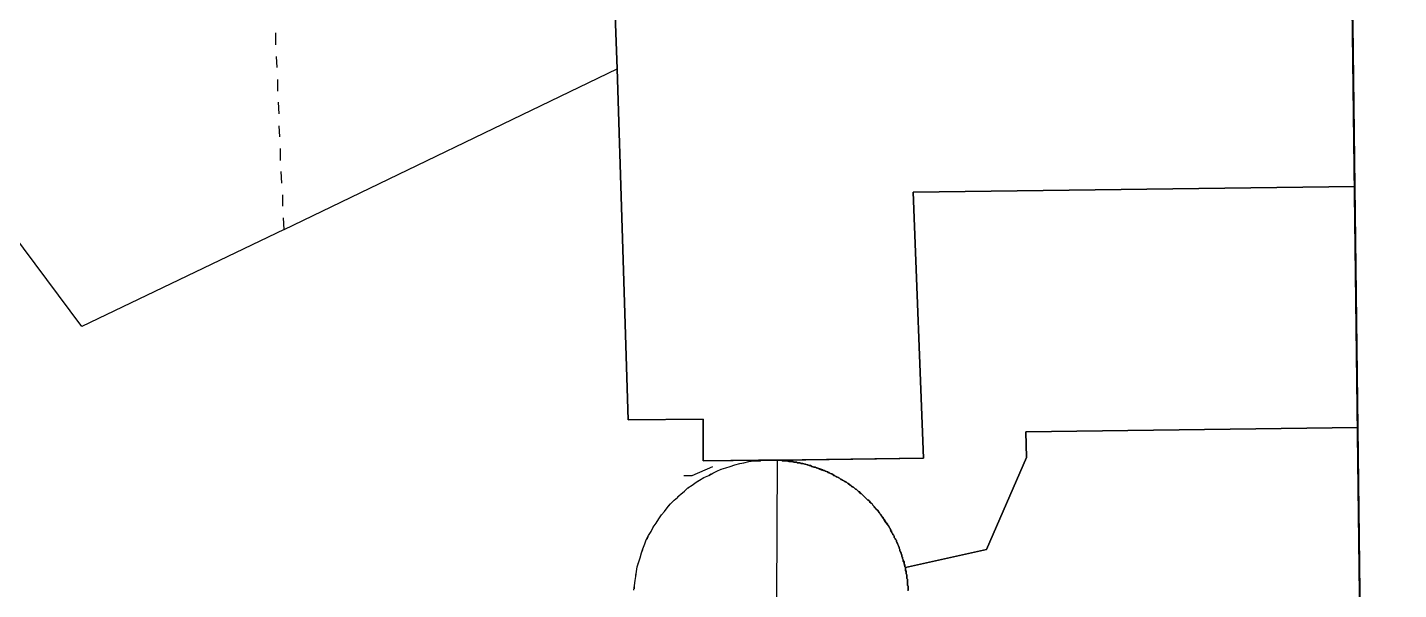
# Model space of a CAD drawing. Extents: x -8 to 2448, y 177 to 3185.
# Drawn here: x 1710.2 to 2185.2, y 1871.3 to 2066.2 of the extents above; entities that cross this region are included whole.
import ezdxf

# ---------------------------------------------------------------- set-up
doc = ezdxf.new("R2010")
doc.units = 0
doc.layers.add('Cadastral_Map', color=7, linetype='CONTINUOUS')

msp = doc.modelspace()

# ---------------------------------------------------------------- linework, layer by layer
at = {"layer": 'Cadastral_Map', "color": 1}
for points in [[(2182.3676, 1018.5655), (2158.6071, 2915.0557)], [(2164.6072, 2451.3732), (2170.1273, 2010.9708), (2017.004, 2009.0508), (2017.004, 2009.0508), (2017.004, 2009.0508), (2020.604, 1916.8903), (1970.2029, 1916.1703), (1969.9629, 1916.1703), (1969.7229, 1916.1703), (1969.4829, 1916.1703), (1969.0029, 1916.1703), (1968.5229, 1916.1703), (1968.2829, 1916.1703), (1968.0429, 1916.1703), (1967.5629, 1916.1703), (1967.3229, 1916.1703), (1966.8429, 1916.1703), (1966.6029, 1916.1703), (1965.1628, 1916.1703), (1944.2824, 1915.9303), (1944.2824, 1930.3304), (1918.3618, 1930.0904), (1916.2018, 1996.5707), (1914.5217, 2051.771), (1913.3217, 2082.9712)], [(1913.3217, 2082.9712), (1914.5217, 2051.771), (1916.2018, 1996.5707), (1918.3618, 1930.0904), (1944.2824, 1930.3304), (1944.2824, 1915.9303), (1965.1628, 1916.1703), (1966.6029, 1916.1703), (1967.3229, 1916.1703), (1968.2829, 1916.1703), (1969.2429, 1916.1703), (1969.9629, 1916.1703), (1969.4829, 1821.1298)], [(2015.3239, 1871.05), (2015.3239, 1871.5301), (2015.3239, 1872.0101), (2015.3239, 1872.4901), (2015.0839, 1872.7301), (2015.0839, 1873.2101), (2015.0839, 1873.6901), (2015.0839, 1873.9301), (2015.0839, 1874.4101), (2015.0839, 1874.8901), (2014.8439, 1875.1301), (2014.8439, 1875.6101), (2014.8439, 1876.0901), (2014.8439, 1876.3301), (2014.6039, 1876.8101), (2014.6039, 1877.2901), (2014.6039, 1877.7701), (2014.3639, 1878.0101), (2014.3639, 1878.4901), (2014.3639, 1878.9701), (2042.4445, 1885.2101), (2056.3648, 1917.1303), (2056.1248, 1926.0103), (2171.0873, 1927.4504), (2175.4074, 1576.5685)]]:
    msp.add_lwpolyline(points, dxfattribs=at)
at = {"layer": 'Cadastral_Map', "color": 7}
for points in [[(2164.6072, 2451.3732), (2170.1273, 2010.9708)], [(1799.0792, 1996.0907), (1728.9977, 1962.4905), (1591.4747, 2147.2915)], [(1913.3217, 2082.9712), (1914.5217, 2051.771), (1916.2018, 1996.5707), (1918.3618, 1930.0904), (1944.2824, 1930.3304), (1944.2824, 1915.9303), (1965.1628, 1916.1703), (1966.6029, 1916.1703), (1967.3229, 1916.1703), (1968.2829, 1916.1703), (1969.2429, 1916.1703), (1969.9629, 1916.1703), (1969.4829, 1821.1298)], [(1913.3217, 2082.9712), (1914.5217, 2051.771)], [(1796.1992, 2060.1711), (1796.1992, 2064.2511)], [(1796.6792, 2052.251), (1796.4392, 2056.091)], [(1796.9192, 2044.091), (1796.9192, 2048.171)], [(1799.0792, 1996.0907), (1914.5217, 2051.771)], [(1965.1628, 1916.1703), (1963.4828, 1916.1703), (1944.2824, 1915.9303), (1944.2824, 1930.3304), (1918.3618, 1930.0904), (1916.2018, 1996.5707), (1914.5217, 2051.771)], [(1797.3992, 2036.1709), (1797.1592, 2040.251)], [(1797.6392, 2028.2509), (1797.3992, 2032.0909)], [(1797.8792, 2020.0908), (1797.8792, 2024.1709)], [(1798.3592, 2012.1708), (1798.1192, 2016.2508)], [(1971.643, 1916.1703), (2020.604, 1916.8903), (2017.004, 2009.0508), (2170.1273, 2010.9708)], [(2170.1273, 2010.9708), (2171.0873, 1927.4504)], [(1798.5992, 2004.2508), (1798.5992, 2008.0908)], [(1799.0792, 1996.0907), (1798.8392, 2000.1707)], [(2014.3639, 1878.9701), (2042.4445, 1885.2101), (2056.3648, 1917.1303), (2056.1248, 1926.0103), (2171.0873, 1927.4504)], [(2447.5734, 1637.2888), (2313.1704, 1608.0086), (2175.4074, 1576.5685), (2171.0873, 1927.4504)], [(1920.2819, 1871.05), (1920.5219, 1872.7301), (1920.7619, 1874.4101), (1921.0019, 1875.8501), (1921.2419, 1877.5301), (1921.4819, 1879.2101), (1921.9619, 1880.8901), (1922.4419, 1882.3301), (1922.9219, 1884.0101), (1923.4019, 1885.4501), (1924.1219, 1887.1301), (1924.602, 1888.5701), (1925.322, 1890.0101), (1926.282, 1891.4502), (1927.002, 1892.8902), (1927.962, 1894.3302), (1928.922, 1895.7702), (1929.8821, 1897.2102), (1930.8421, 1898.4102), (1931.8021, 1899.6102), (1933.0021, 1901.0502), (1934.2022, 1902.2502), (1935.4022, 1903.2102), (1936.6022, 1904.4102), (1937.8022, 1905.3702), (1939.0023, 1906.5702), (1940.4423, 1907.5302), (1941.8823, 1908.4902), (1943.0824, 1909.2103), (1944.5224, 1910.1702), (1946.2024, 1910.8903), (1947.6424, 1911.6103), (1949.0825, 1912.3303), (1950.5225, 1913.0503), (1952.2026, 1913.5303), (1953.6426, 1914.0103), (1955.3226, 1914.4903), (1957.0027, 1914.9703), (1958.4427, 1915.2103), (1960.1227, 1915.6903), (1961.8028, 1915.9303), (1963.4828, 1916.1703)], [(1920.2819, 1871.05), (1920.5219, 1872.7301), (1920.7619, 1874.4101), (1921.0019, 1875.8501), (1921.2419, 1877.5301), (1921.4819, 1879.2101), (1921.9619, 1880.8901), (1922.4419, 1882.3301), (1922.9219, 1884.0101), (1923.4019, 1885.4501), (1924.1219, 1887.1301), (1924.602, 1888.5701), (1925.322, 1890.0101), (1926.282, 1891.4502), (1927.002, 1892.8902), (1927.962, 1894.3302), (1928.922, 1895.7702), (1929.8821, 1897.2102), (1930.8421, 1898.4102), (1931.8021, 1899.6102), (1933.0021, 1901.0502), (1934.2022, 1902.2502), (1935.4022, 1903.2102), (1936.6022, 1904.4102), (1937.8022, 1905.3702), (1939.0023, 1906.5702), (1940.4423, 1907.5302), (1941.8823, 1908.4902), (1943.0824, 1909.2103), (1944.5224, 1910.1702), (1946.2024, 1910.8903), (1947.6424, 1911.6103), (1949.0825, 1912.3303), (1950.5225, 1913.0503), (1952.2026, 1913.5303), (1953.6426, 1914.0103), (1955.3226, 1914.4903), (1957.0027, 1914.9703), (1958.4427, 1915.2103), (1960.1227, 1915.6903), (1961.8028, 1915.9303), (1963.4828, 1915.9303), (1965.1628, 1916.1703), (1966.6029, 1916.1703), (1966.8429, 1916.1703), (1967.3229, 1916.1703), (1967.5629, 1916.1703), (1968.0429, 1916.1703), (1968.2829, 1916.1703), (1968.5229, 1916.1703), (1969.0029, 1916.1703), (1969.4829, 1916.1703), (1969.7229, 1916.1703), (1969.9629, 1916.1703), (1970.2029, 1916.1703), (1970.6829, 1916.1703), (1971.403, 1916.1703), (1971.643, 1915.9303), (1972.123, 1915.9303), (1972.363, 1915.9303), (1973.083, 1915.9303), (1973.323, 1915.9303), (1973.803, 1915.9303), (1974.043, 1915.6903), (1974.763, 1915.6903), (1975.0031, 1915.6903), (1975.4831, 1915.6903), (1975.7231, 1915.4503), (1976.2031, 1915.4503), (1976.4431, 1915.4503), (1976.6831, 1915.4503), (1976.9231, 1915.2103), (1977.1631, 1915.2103), (1977.8831, 1915.2103), (1978.1231, 1914.9703), (1978.3631, 1914.9703), (1978.6031, 1914.9703), (1978.8431, 1914.9703), (1979.5632, 1914.7303), (1979.8032, 1914.7303), (1980.2832, 1914.4903), (1980.5232, 1914.4903), (1981.0032, 1914.2503), (1981.2432, 1914.2503), (1981.4832, 1914.2503), (1981.9632, 1914.0103), (1982.6832, 1913.7703), (1982.9232, 1913.7703), (1983.1632, 1913.7703), (1983.4032, 1913.5303), (1983.6432, 1913.5303), (1984.1232, 1913.2903), (1984.3632, 1913.2903), (1984.6033, 1913.0503), (1985.0833, 1913.0503), (1985.0833, 1912.8103), (1985.8033, 1912.8103), (1986.0433, 1912.5703), (1986.2833, 1912.5703), (1986.5233, 1912.3303), (1986.7633, 1912.3303), (1987.2433, 1912.0903), (1987.4833, 1911.8503), (1987.7233, 1911.8503), (1987.9633, 1911.8503), (1988.2033, 1911.6103), (1988.6833, 1911.3703), (1988.9234, 1911.3703), (1989.1634, 1911.1303), (1989.4034, 1910.8903), (1989.6434, 1910.8903), (1990.1234, 1910.6503), (1990.3634, 1910.4103), (1990.6034, 1910.4103), (1991.0834, 1910.1702), (1991.5634, 1909.9303), (1991.8034, 1909.6902), (1992.0434, 1909.4503), (1992.2834, 1909.4503), (1992.5234, 1909.2103), (1993.0034, 1908.9703), (1993.2435, 1908.7303), (1993.4835, 1908.7303), (1993.7235, 1908.4902), (1993.9635, 1908.4902), (1994.4435, 1908.0102), (1994.6835, 1908.0102), (1994.9235, 1907.7702), (1995.1635, 1907.5302), (1995.4035, 1907.5302), (1995.6435, 1907.0502), (1995.8835, 1907.0502), (1996.1235, 1906.8102), (1996.3635, 1906.8102), (1996.6035, 1906.5702), (1997.0835, 1906.0902), (1997.3235, 1906.0902), (1997.5635, 1905.8502), (1998.0436, 1905.3702), (1998.2836, 1905.1302), (1998.5236, 1904.8902), (1998.7636, 1904.6502), (1999.0036, 1904.6502), (1999.2436, 1904.4102), (1999.4836, 1904.1702), (1999.7236, 1903.9302), (1999.9636, 1903.6902), (2000.2036, 1903.4502), (2000.4436, 1903.2102), (2000.6836, 1902.9702), (2000.9236, 1902.7302), (2001.1636, 1902.4902), (2001.4036, 1902.2502), (2001.6436, 1902.2502), (2001.8836, 1901.7702), (2002.1236, 1901.5302), (2002.3636, 1901.2902), (2002.6037, 1901.2902), (2002.8437, 1901.0502), (2003.0837, 1900.5702), (2003.3237, 1900.3302), (2003.5637, 1900.0902), (2003.5637, 1899.8502), (2003.8037, 1899.6102), (2004.0437, 1899.3702), (2004.2837, 1899.1302), (2004.5237, 1898.8902), (2004.7637, 1898.6502), (2005.0037, 1898.4102), (2005.2437, 1898.1702), (2005.4837, 1897.6902), (2005.7237, 1897.4502), (2005.7237, 1897.2102), (2005.9637, 1897.2102), (2006.2037, 1896.7302), (2006.4437, 1896.4902), (2006.6837, 1896.2502), (2006.6837, 1896.0102), (2006.9237, 1895.7702), (2007.1638, 1895.5302), (2007.4038, 1895.0502), (2007.6438, 1894.8102), (2007.6438, 1894.5702), (2007.8838, 1894.3302), (2008.1238, 1894.0902), (2008.1238, 1893.8502), (2008.3638, 1893.3702), (2008.6038, 1893.1302), (2008.8438, 1892.6502), (2009.0838, 1892.4102), (2009.3238, 1891.9302), (2009.3238, 1891.6902), (2009.5638, 1891.6902), (2009.5638, 1891.2102), (2009.8038, 1890.9702), (2010.0438, 1890.4902), (2010.0438, 1890.2502), (2010.2838, 1890.2502), (2010.5238, 1889.7701), (2010.5238, 1889.2901), (2010.7638, 1889.0501), (2010.7638, 1888.8101), (2011.0038, 1888.5701), (2011.2438, 1888.3301), (2011.2438, 1887.8501), (2011.4838, 1887.6101), (2011.4838, 1887.3701), (2011.7239, 1887.1301), (2011.7239, 1886.8901), (2011.9639, 1886.4101), (2012.2039, 1885.9301), (2012.2039, 1885.6901), (2012.4439, 1885.2101), (2012.4439, 1884.7301), (2012.6839, 1884.4901), (2012.9239, 1884.0101), (2012.9239, 1883.7701), (2013.1639, 1883.2901), (2013.1639, 1883.0501), (2013.1639, 1882.8101), (2013.4039, 1882.5701), (2013.4039, 1882.0901), (2013.6439, 1881.6101), (2013.6439, 1881.3701), (2013.8839, 1880.8901), (2013.8839, 1880.6501), (2013.8839, 1880.1701), (2014.1239, 1879.6901), (2014.1239, 1879.2101), (2014.3639, 1878.9701), (2014.3639, 1878.4901), (2014.3639, 1878.0101), (2014.6039, 1877.7701), (2014.6039, 1877.2901), (2014.6039, 1876.8101), (2014.8439, 1876.3301), (2014.8439, 1876.0901), (2014.8439, 1875.6101), (2014.8439, 1875.1301), (2015.0839, 1874.8901), (2015.0839, 1874.4101), (2015.0839, 1873.9301), (2015.0839, 1873.6901), (2015.0839, 1873.2101), (2015.0839, 1872.7301), (2015.3239, 1872.4901), (2015.3239, 1872.0101), (2015.3239, 1871.5301), (2015.3239, 1871.05)], [(1968.2829, 1916.1703), (1967.3229, 1916.1703), (1966.6029, 1916.1703), (1965.1628, 1916.1703)], [(2014.3639, 1878.9701), (2014.1239, 1879.4501), (2013.8839, 1880.1701), (2013.8839, 1880.6501), (2013.6439, 1881.1301), (2013.6439, 1881.6101), (2013.4039, 1882.3301), (2013.1639, 1883.0501), (2012.9239, 1883.7701), (2012.6839, 1884.2501), (2012.4439, 1884.7301), (2012.4439, 1885.2101), (2012.2039, 1885.9301), (2011.9639, 1886.4101), (2011.7239, 1886.8901), (2011.4838, 1887.3701), (2011.2438, 1887.8501), (2011.2438, 1888.3301), (2011.0038, 1888.8101), (2010.5238, 1889.2901), (2010.5238, 1889.7701), (2010.2838, 1890.2502), (2009.8038, 1890.9702), (2009.3238, 1891.6902), (2009.0838, 1892.4102), (2008.6038, 1893.3702), (2008.1238, 1893.8502), (2007.6438, 1894.5702), (2007.1638, 1895.2902), (2006.6837, 1896.0102), (2006.2037, 1896.7302), (2005.7237, 1897.4502), (2005.2437, 1897.9302), (2004.7637, 1898.6502), (2004.2837, 1899.1302), (2003.8037, 1899.8502), (2003.0837, 1900.5702), (2002.8437, 1901.0502), (2002.3636, 1901.2902), (2002.1236, 1901.7702), (2001.4036, 1902.2502), (2000.9236, 1902.7302), (2000.2036, 1903.4502), (1999.7236, 1903.9302), (1999.2436, 1904.4102), (1998.7636, 1904.6502), (1998.5236, 1905.1302), (1998.0436, 1905.3702), (1997.5635, 1905.8502), (1997.0835, 1906.0902), (1996.6035, 1906.5702), (1996.3635, 1906.8102), (1995.8835, 1907.0502), (1995.1635, 1907.5302), (1994.4435, 1908.0102), (1993.9635, 1908.4902), (1993.4835, 1908.7303), (1993.0034, 1908.9703), (1992.5234, 1909.2103), (1992.0434, 1909.4503), (1991.8034, 1909.6902), (1991.0834, 1910.1702), (1990.6034, 1910.4103), (1990.1234, 1910.6503), (1989.6434, 1910.8903), (1988.9234, 1911.3703), (1987.9633, 1911.6103), (1987.4833, 1912.0903), (1986.5233, 1912.3303), (1985.8033, 1912.5703), (1985.0833, 1913.0503), (1984.3632, 1913.2903), (1983.6432, 1913.5303), (1982.9232, 1913.7703), (1981.9632, 1914.0103), (1981.2432, 1914.2503), (1980.2832, 1914.4903), (1979.5632, 1914.7303), (1978.8431, 1914.9703), (1978.1231, 1914.9703), (1977.1631, 1915.2103), (1976.4431, 1915.4503), (1975.4831, 1915.4503), (1974.763, 1915.6903), (1973.803, 1915.6903), (1973.323, 1915.9303), (1971.643, 1916.1703), (1970.6829, 1916.1703), (1970.2029, 1916.1703), (1969.7229, 1916.1703), (1969.0029, 1916.1703), (1968.2829, 1916.1703)], [(1937.5622, 1910.8903), (1940.4423, 1910.8903), (1947.6424, 1914.0103)], [(2015.3239, 1870.81), (2015.3239, 1871.5301), (2015.3239, 1872.0101), (2015.3239, 1872.4901), (2015.0839, 1873.2101), (2015.0839, 1873.6901), (2015.0839, 1874.1701), (2015.0839, 1874.8901), (2014.8439, 1875.1301), (2014.8439, 1875.8501), (2014.8439, 1876.3301), (2014.6039, 1876.8101), (2014.6039, 1877.2901), (2014.3639, 1877.7701), (2014.3639, 1878.4901), (2014.3639, 1878.9701)]]:
    msp.add_lwpolyline(points, dxfattribs=at)
at = {"layer": 'Cadastral_Map', "color": 1}
msp.add_lwpolyline([(2171.0873, 1927.4504), (2056.1248, 1926.0103), (2056.3648, 1917.1303), (2042.4445, 1885.2101), (2014.3639, 1878.9701), (2014.1239, 1879.2101), (2014.1239, 1879.6901), (2013.8839, 1880.1701), (2013.8839, 1880.6501), (2013.8839, 1880.8901), (2013.6439, 1881.3701), (2013.6439, 1881.6101), (2013.4039, 1882.0901), (2013.4039, 1882.5701), (2013.1639, 1882.8101), (2013.1639, 1883.0501), (2013.1639, 1883.2901), (2012.9239, 1883.7701), (2012.9239, 1884.0101), (2012.6839, 1884.4901), (2012.4439, 1884.7301), (2012.4439, 1885.2101), (2012.2039, 1885.6901), (2012.2039, 1885.9301), (2011.9639, 1886.4101), (2011.7239, 1886.8901), (2011.7239, 1887.1301), (2011.4838, 1887.3701), (2011.4838, 1887.6101), (2011.2438, 1887.8501), (2011.2438, 1888.3301), (2011.0038, 1888.5701), (2010.7638, 1888.8101), (2010.7638, 1889.0501), (2010.5238, 1889.2901), (2010.5238, 1889.7701), (2010.2838, 1890.2502), (2010.0438, 1890.2502), (2010.0438, 1890.4902), (2009.8038, 1890.9702), (2009.5638, 1891.2102), (2009.5638, 1891.6902), (2009.3238, 1891.6902), (2009.3238, 1891.9302), (2009.0838, 1892.4102), (2008.8438, 1892.6502), (2008.6038, 1893.1302), (2008.3638, 1893.3702), (2008.1238, 1893.8502), (2008.1238, 1894.0902), (2007.8838, 1894.3302), (2007.6438, 1894.5702), (2007.6438, 1894.8102), (2007.4038, 1895.0502), (2007.1638, 1895.5302), (2006.9237, 1895.7702), (2006.6837, 1896.0102), (2006.6837, 1896.2502), (2006.4437, 1896.4902), (2006.2037, 1896.7302), (2005.9637, 1897.2102), (2005.7237, 1897.2102), (2005.7237, 1897.4502), (2005.4837, 1897.6902), (2005.2437, 1898.1702), (2005.0037, 1898.4102), (2004.7637, 1898.6502), (2004.5237, 1898.8902), (2004.2837, 1899.1302), (2004.0437, 1899.3702), (2003.8037, 1899.6102), (2003.5637, 1899.8502), (2003.5637, 1900.0902), (2003.3237, 1900.3302), (2003.0837, 1900.5702), (2002.8437, 1901.0502), (2002.6037, 1901.2902), (2002.3636, 1901.2902), (2002.1236, 1901.5302), (2001.8836, 1901.7702), (2001.6436, 1902.2502), (2001.4036, 1902.2502), (2001.1636, 1902.4902), (2000.9236, 1902.7302), (2000.6836, 1902.9702), (2000.4436, 1903.2102), (2000.2036, 1903.4502), (1999.9636, 1903.6902), (1999.7236, 1903.9302), (1999.4836, 1904.1702), (1999.2436, 1904.4102), (1999.0036, 1904.6502), (1998.7636, 1904.6502), (1998.5236, 1904.8902), (1998.2836, 1905.1302), (1998.0436, 1905.3702), (1997.5635, 1905.8502), (1997.3235, 1906.0902), (1997.0835, 1906.0902), (1996.6035, 1906.5702), (1996.3635, 1906.8102), (1996.1235, 1906.8102), (1995.8835, 1907.0502), (1995.6435, 1907.0502), (1995.4035, 1907.5302), (1995.1635, 1907.5302), (1994.9235, 1907.7702), (1994.6835, 1908.0102), (1994.4435, 1908.0102), (1993.9635, 1908.4902), (1993.7235, 1908.4902), (1993.4835, 1908.7303), (1993.2435, 1908.7303), (1993.0034, 1908.9703), (1992.5234, 1909.2103), (1992.2834, 1909.4503), (1992.0434, 1909.4503), (1991.8034, 1909.6902), (1991.5634, 1909.9303), (1991.0834, 1910.1702), (1990.6034, 1910.4103), (1990.3634, 1910.4103), (1990.1234, 1910.6503), (1989.6434, 1910.8903), (1989.4034, 1910.8903), (1989.1634, 1911.1303), (1988.9234, 1911.3703), (1988.6833, 1911.3703), (1988.2033, 1911.6103), (1987.9633, 1911.8503), (1987.7233, 1911.8503), (1987.4833, 1911.8503), (1987.2433, 1912.0903), (1986.7633, 1912.3303), (1986.5233, 1912.3303), (1986.2833, 1912.5703), (1986.0433, 1912.5703), (1985.8033, 1912.8103), (1985.0833, 1912.8103), (1985.0833, 1913.0503), (1984.6033, 1913.0503), (1984.3632, 1913.2903), (1984.1232, 1913.2903), (1983.6432, 1913.5303), (1983.4032, 1913.5303), (1983.1632, 1913.7703), (1982.9232, 1913.7703), (1982.6832, 1913.7703), (1981.9632, 1914.0103), (1981.4832, 1914.2503), (1981.2432, 1914.2503), (1981.0032, 1914.2503), (1980.5232, 1914.4903), (1980.2832, 1914.4903), (1979.8032, 1914.7303), (1979.5632, 1914.7303), (1978.8431, 1914.9703), (1978.6031, 1914.9703), (1978.3631, 1914.9703), (1978.1231, 1914.9703), (1977.8831, 1915.2103), (1977.1631, 1915.2103), (1976.9231, 1915.2103), (1976.6831, 1915.4503), (1976.4431, 1915.4503), (1976.2031, 1915.4503), (1975.7231, 1915.4503), (1975.4831, 1915.6903), (1975.0031, 1915.6903), (1974.763, 1915.6903), (1974.043, 1915.6903), (1973.803, 1915.9303), (1973.323, 1915.9303), (1973.083, 1915.9303), (1972.363, 1915.9303), (1972.123, 1915.9303), (1971.643, 1915.9303), (1971.403, 1916.1703), (1970.6829, 1916.1703), (1970.2029, 1916.1703), (2020.604, 1916.8903), (2017.004, 2009.0508), (2170.1273, 2010.9708), (2171.0873, 1927.4504), (2171.0873, 1927.4504)], close=True, dxfattribs=at)
at = {"layer": 'Cadastral_Map', "color": 2}
for points in [[(1959.1627, 1915.4503), (1960.1227, 1915.6903), (1961.8028, 1915.9303), (1963.4828, 1915.9303), (1964.2028, 1915.9303)], [(1968.0429, 1916.1703), (1968.2829, 1916.1703), (1968.5229, 1916.1703), (1969.0029, 1916.1703), (1969.4829, 1916.1703), (1969.7229, 1916.1703), (1969.9629, 1916.1703), (1970.2029, 1916.1703), (1970.6829, 1916.1703), (1971.403, 1916.1703), (1971.643, 1915.9303), (1972.123, 1915.9303), (1972.363, 1915.9303), (1973.083, 1915.9303), (1973.083, 1915.9303)], [(1977.1631, 1915.2103), (1977.8831, 1915.2103), (1978.1231, 1914.9703), (1978.3631, 1914.9703), (1978.6031, 1914.9703), (1978.8431, 1914.9703), (1979.5632, 1914.7303), (1979.8032, 1914.7303), (1980.2832, 1914.4903), (1980.5232, 1914.4903), (1981.0032, 1914.2503), (1981.2432, 1914.2503), (1981.4832, 1914.2503), (1981.9632, 1914.0103), (1981.9632, 1914.0103)], [(1942.6023, 1908.9703), (1943.0824, 1909.2103), (1944.5224, 1910.1702), (1946.2024, 1910.8903), (1946.9224, 1911.3703)], [(1950.5225, 1912.8103), (1950.5225, 1913.0503), (1952.2026, 1913.5303), (1953.6426, 1914.0103), (1955.3226, 1914.4903)], [(1985.5633, 1912.8103), (1985.8033, 1912.8103), (1986.0433, 1912.5703), (1986.2833, 1912.5703), (1986.5233, 1912.3303), (1986.7633, 1912.3303), (1987.2433, 1912.0903), (1987.4833, 1911.8503), (1987.7233, 1911.8503), (1987.9633, 1911.8503), (1988.2033, 1911.6103), (1988.6833, 1911.3703), (1988.9234, 1911.3703), (1989.1634, 1911.1303), (1989.4034, 1910.8903), (1989.6434, 1910.8903), (1990.1234, 1910.6503), (1990.1234, 1910.6503)], [(1935.4022, 1903.4502), (1936.6022, 1904.4102), (1937.8022, 1905.3702), (1939.0023, 1906.5702), (1939.2423, 1906.5702)], [(1993.7235, 1908.4902), (1993.9635, 1908.4902), (1994.4435, 1908.0102), (1994.6835, 1908.0102), (1994.9235, 1907.7702), (1995.1635, 1907.5302), (1995.4035, 1907.5302), (1995.6435, 1907.0502), (1995.8835, 1907.0502), (1996.1235, 1906.8102), (1996.3635, 1906.8102), (1996.6035, 1906.5702), (1997.0835, 1906.0902), (1997.3235, 1906.0902), (1997.5635, 1905.8502), (1997.8035, 1905.6102)], [(1929.4021, 1896.7302), (1929.8821, 1897.2102), (1930.8421, 1898.4102), (1931.8021, 1899.6102), (1932.5221, 1900.5702)], [(2000.6836, 1902.9702), (2000.9236, 1902.7302), (2001.1636, 1902.4902), (2001.4036, 1902.2502), (2001.6436, 1902.2502), (2001.8836, 1901.7702), (2002.1236, 1901.5302), (2002.3636, 1901.2902), (2002.6037, 1901.2902), (2002.8437, 1901.0502), (2003.0837, 1900.5702), (2003.3237, 1900.3302), (2003.5637, 1900.0902), (2003.5637, 1899.8502), (2003.8037, 1899.6102), (2004.0437, 1899.3702)], [(2006.6837, 1896.2502), (2006.6837, 1896.0102), (2006.9237, 1895.7702), (2007.1638, 1895.5302), (2007.4038, 1895.0502), (2007.6438, 1894.8102), (2007.6438, 1894.5702), (2007.8838, 1894.3302), (2008.1238, 1894.0902), (2008.1238, 1893.8502), (2008.3638, 1893.3702), (2008.6038, 1893.1302), (2008.8438, 1892.6502), (2009.0838, 1892.4102), (2009.3238, 1891.9302)], [(1924.842, 1888.8101), (1925.322, 1890.0101), (1926.282, 1891.4502), (1927.002, 1892.8902), (1927.242, 1893.3702)], [(2011.0038, 1888.3301), (2011.2438, 1888.3301), (2011.2438, 1887.8501), (2011.4838, 1887.6101), (2011.4838, 1887.3701), (2011.7239, 1887.1301), (2011.7239, 1886.8901), (2011.9639, 1886.4101), (2012.2039, 1885.9301), (2012.2039, 1885.6901), (2012.4439, 1885.2101), (2012.4439, 1884.7301), (2012.6839, 1884.4901), (2012.9239, 1884.0101), (2012.9239, 1883.7701)], [(1921.7219, 1880.4101), (1921.9619, 1880.8901), (1922.4419, 1882.3301), (1922.9219, 1884.0101), (1923.4019, 1885.2101)], [(2014.1239, 1879.9301), (2014.1239, 1879.6901), (2014.1239, 1879.2101), (2014.3639, 1878.9701), (2014.3639, 1878.4901), (2014.3639, 1878.0101), (2014.6039, 1877.7701), (2014.6039, 1877.2901), (2014.6039, 1876.8101), (2014.8439, 1876.3301), (2014.8439, 1876.0901), (2014.8439, 1875.6101), (2014.8439, 1875.1301), (2014.8439, 1875.1301)], [(1920.5219, 1871.5301), (1920.5219, 1872.7301), (1920.7619, 1874.4101), (1921.0019, 1875.8501), (1921.0019, 1876.5701)]]:
    msp.add_lwpolyline(points, dxfattribs=at)

doc.saveas('drawing.dxf')
